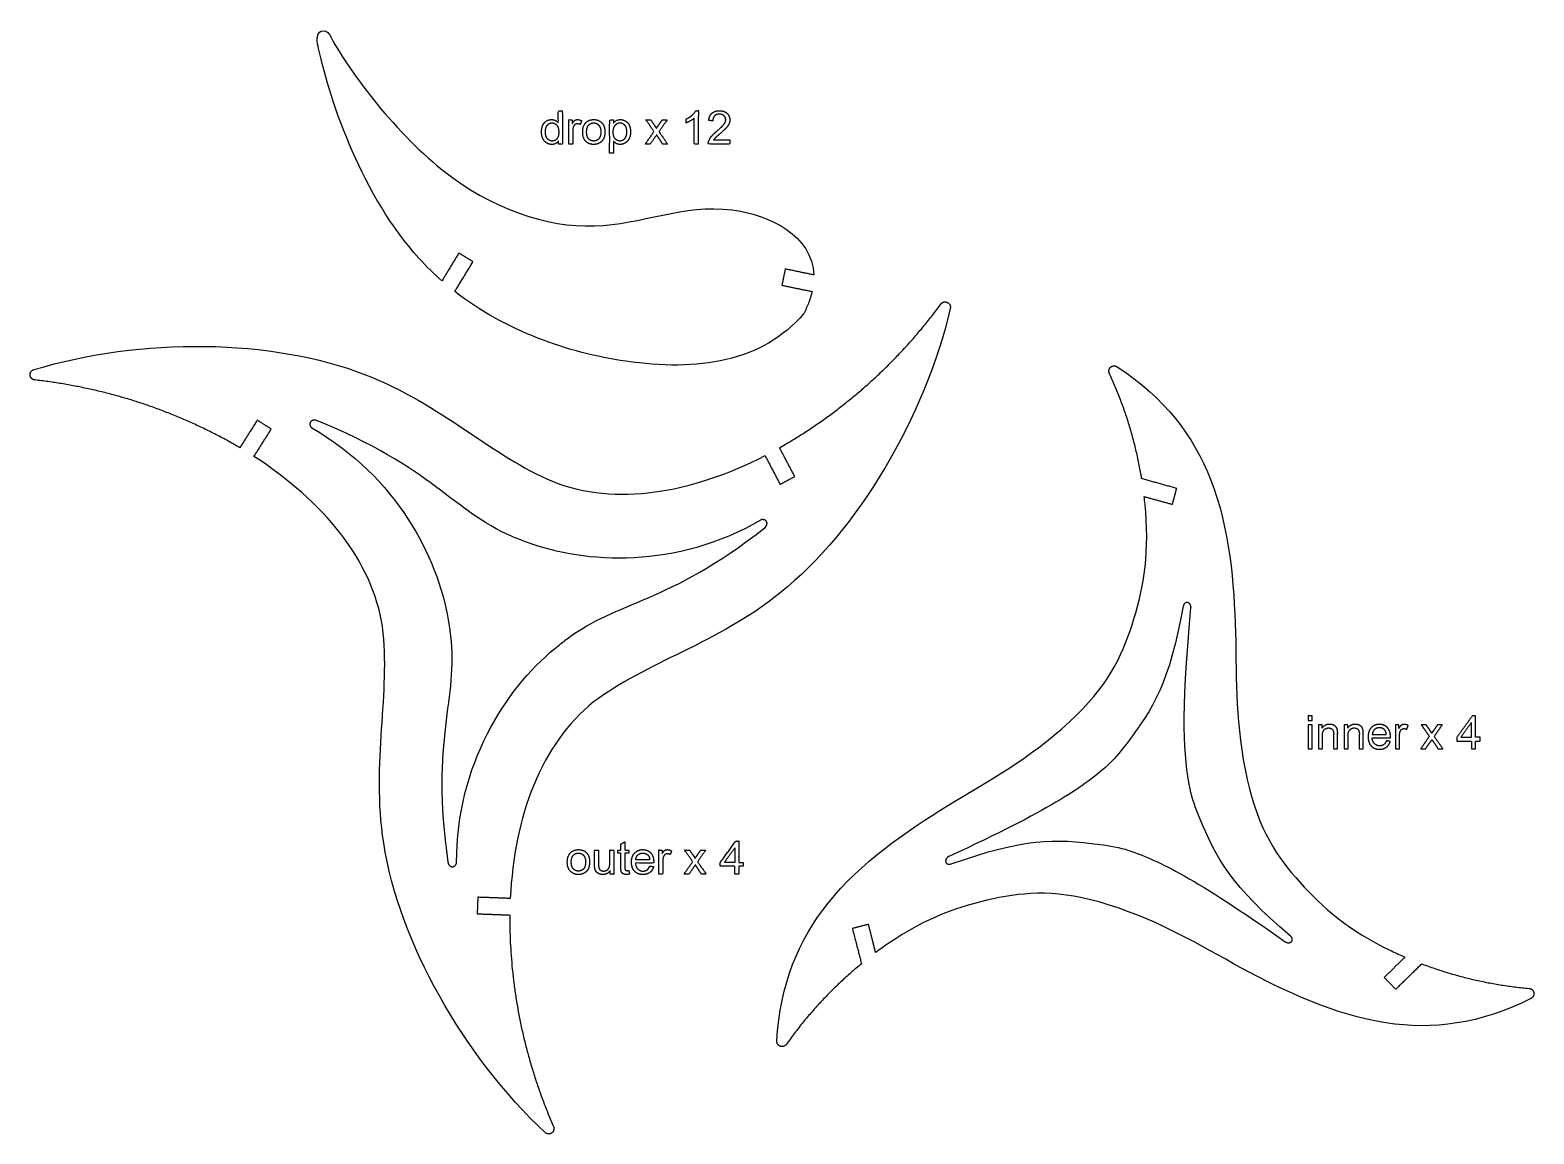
# Model space of a CAD drawing. Header units: millimetres. Extents: x 0.8 to 12.2, y 2.9 to 11.2.
import ezdxf

# ---------------------------------------------------------------- set-up
doc = ezdxf.new("R2010")
doc.units = ezdxf.units.MM
doc.header["$MEASUREMENT"] = 0
doc.layers.add('PARTS', color=1, linetype='Continuous')

msp = doc.modelspace()

# ---------------------------------------------------------------- linework, layer by layer
at = {"layer": 'PARTS', "color": 1}
for points, degree in [([(2.993, 11.107), (2.988, 11.131), (2.974, 11.178), (3.003, 11.256), (3.064, 11.235), (3.075, 11.213)], 3), ([(4.053, 9.56), (3.989, 9.455), (3.926, 9.35)], 2), ([(4.16, 9.495), (4.106, 9.528), (4.053, 9.56)], 2), ([(4.023, 9.27), (4.092, 9.382), (4.16, 9.495)], 2), ([(6.52, 9.44), (6.507, 9.378), (6.494, 9.317)], 2), ([(6.736, 9.395), (6.628, 9.417), (6.52, 9.44)], 2), ([(6.494, 9.317), (6.609, 9.293), (6.723, 9.27)], 2), ([(2.53, 8.297), (2.464, 8.193), (2.399, 8.089)], 2), ([(2.636, 8.23), (2.583, 8.264), (2.53, 8.297)], 2), ([(2.978, 8.294), (2.971, 8.297), (2.932, 8.312), (2.904, 8.271), (2.938, 8.241), (2.943, 8.238)], 5), ([(2.505, 8.023), (2.571, 8.127), (2.636, 8.23)], 2), ([(2.943, 8.238), (3.264, 8.054), (3.739, 7.562), (3.932, 7.028), (3.973, 6.789)], 3), ([(6.592, 7.871), (6.534, 7.98), (6.477, 8.089)], 2), ([(3.476, 6.734), (3.403, 7.235), (3.027, 7.687), (2.505, 8.023)], 3), ([(4.765, 7.833), (5.236, 7.646), (5.815, 7.746), (6.367, 8.029)], 3), ([(6.367, 8.029), (6.424, 7.921), (6.481, 7.812)], 2), ([(6.481, 7.812), (6.536, 7.842), (6.592, 7.871)], 2), ([(9.478, 7.781), (9.346, 7.818), (9.213, 7.855)], 2), ([(9.445, 7.661), (9.462, 7.721), (9.478, 7.781)], 2), ([(9.232, 7.72), (9.339, 7.69), (9.445, 7.661)], 2), ([(6.334, 7.542), (6.015, 7.356), (5.351, 7.191), (4.792, 7.291), (4.565, 7.375)], 3), ([(6.365, 7.484), (6.371, 7.489), (6.404, 7.515), (6.383, 7.56), (6.34, 7.546), (6.334, 7.542)], 5), ([(9.579, 5.51), (9.531, 5.762), (9.509, 6.037), (9.585, 6.879)], 3), ([(9.585, 6.879), (9.586, 6.884), (9.59, 6.931), (9.535, 6.942), (9.529, 6.897), (9.528, 6.891)], 5), ([(4.036, 4.953), (4.035, 5.323), (4.224, 5.981), (4.59, 6.415), (4.777, 6.57)], 3), ([(5.072, 6.167), (4.675, 5.853), (4.472, 5.301), (4.442, 4.682)], 3), ([(10.472, 6.063), (10.472, 6.046), (10.472, 6.028)], 2), ([(10.502, 6.063), (10.487, 6.063), (10.472, 6.063)], 2), ([(10.472, 6.028), (10.487, 6.028), (10.502, 6.028)], 2), ([(10.502, 6.028), (10.502, 6.046), (10.502, 6.063)], 2), ([(11.712, 6.063), (11.654, 5.982), (11.596, 5.901)], 2), ([(11.737, 6.063), (11.725, 6.063), (11.712, 6.063)], 2), ([(11.737, 5.901), (11.737, 5.982), (11.737, 6.063)], 2), ([(10.472, 5.995), (10.472, 5.904), (10.472, 5.813)], 2), ([(10.502, 5.995), (10.487, 5.995), (10.472, 5.995)], 2), ([(10.502, 5.813), (10.502, 5.904), (10.502, 5.995)], 2), ([(10.549, 5.995), (10.549, 5.904), (10.549, 5.813)], 2), ([(10.576, 5.995), (10.562, 5.995), (10.549, 5.995)], 2), ([(10.576, 5.969), (10.576, 5.982), (10.576, 5.995)], 2), ([(10.579, 5.813), (10.579, 5.862), (10.579, 5.911)], 2), ([(10.664, 5.923), (10.664, 5.868), (10.664, 5.813)], 2), ([(10.694, 5.813), (10.694, 5.869), (10.694, 5.924)], 2), ([(10.743, 5.995), (10.743, 5.904), (10.743, 5.813)], 2), ([(10.77, 5.995), (10.756, 5.995), (10.743, 5.995)], 2), ([(10.77, 5.969), (10.77, 5.982), (10.77, 5.995)], 2), ([(10.773, 5.813), (10.773, 5.862), (10.773, 5.911)], 2), ([(10.858, 5.923), (10.858, 5.868), (10.858, 5.813)], 2), ([(10.888, 5.813), (10.888, 5.869), (10.888, 5.924)], 2), ([(10.956, 5.922), (11.009, 5.922), (11.062, 5.922)], 2), ([(11.131, 5.995), (11.131, 5.904), (11.131, 5.813)], 2), ([(11.156, 5.995), (11.143, 5.995), (11.131, 5.995)], 2), ([(11.156, 5.966), (11.156, 5.981), (11.156, 5.995)], 2), ([(11.217, 5.961), (11.222, 5.975), (11.228, 5.989)], 2), ([(11.363, 5.995), (11.344, 5.995), (11.326, 5.995)], 2), ([(11.326, 5.995), (11.357, 5.951), (11.387, 5.907)], 2), ([(11.393, 5.951), (11.378, 5.973), (11.363, 5.995)], 2), ([(11.405, 5.932), (11.399, 5.942), (11.393, 5.951)], 2), ([(11.419, 5.952), (11.412, 5.942), (11.405, 5.932)], 2), ([(11.449, 5.995), (11.434, 5.973), (11.419, 5.952)], 2), ([(11.424, 5.907), (11.455, 5.951), (11.485, 5.995)], 2), ([(11.485, 5.995), (11.467, 5.995), (11.449, 5.995)], 2), ([(11.706, 6.013), (11.666, 5.957), (11.626, 5.901)], 2), ([(11.706, 5.901), (11.706, 5.957), (11.706, 6.013)], 2), ([(10.472, 5.813), (10.487, 5.813), (10.502, 5.813)], 2), ([(10.549, 5.813), (10.564, 5.813), (10.579, 5.813)], 2), ([(10.664, 5.813), (10.679, 5.813), (10.694, 5.813)], 2), ([(10.743, 5.813), (10.758, 5.813), (10.773, 5.813)], 2), ([(10.858, 5.813), (10.873, 5.813), (10.888, 5.813)], 2), ([(10.955, 5.896), (11.024, 5.896), (11.093, 5.896)], 2), ([(11.092, 5.869), (11.077, 5.871), (11.062, 5.874)], 2), ([(11.093, 5.896), (11.093, 5.901), (11.093, 5.905)], 2), ([(11.131, 5.813), (11.146, 5.813), (11.161, 5.813)], 2), ([(11.161, 5.813), (11.161, 5.86), (11.161, 5.908)], 2), ([(11.387, 5.907), (11.354, 5.86), (11.322, 5.813)], 2), ([(11.322, 5.813), (11.34, 5.813), (11.358, 5.813)], 2), ([(11.358, 5.813), (11.382, 5.848), (11.407, 5.882)], 2), ([(11.407, 5.882), (11.411, 5.876), (11.416, 5.869)], 2), ([(11.416, 5.869), (11.435, 5.841), (11.453, 5.813)], 2), ([(11.49, 5.813), (11.457, 5.86), (11.424, 5.907)], 2), ([(11.453, 5.813), (11.471, 5.813), (11.49, 5.813)], 2), ([(11.596, 5.901), (11.596, 5.887), (11.596, 5.872)], 2), ([(11.596, 5.872), (11.651, 5.872), (11.706, 5.872)], 2), ([(11.626, 5.901), (11.666, 5.901), (11.706, 5.901)], 2), ([(11.706, 5.872), (11.706, 5.843), (11.706, 5.813)], 2), ([(11.706, 5.813), (11.722, 5.813), (11.737, 5.813)], 2), ([(11.77, 5.901), (11.753, 5.901), (11.737, 5.901)], 2), ([(11.737, 5.813), (11.737, 5.843), (11.737, 5.872)], 2), ([(11.737, 5.872), (11.753, 5.872), (11.77, 5.872)], 2), ([(11.77, 5.872), (11.77, 5.887), (11.77, 5.901)], 2), ([(8.945, 5.678), (8.75, 5.51), (8.523, 5.354), (7.756, 4.999)], 3), ([(9.116, 5.045), (9.359, 4.96), (9.607, 4.841), (10.298, 4.355)], 3), ([(3.971, 4.956), (3.972, 4.948), (3.978, 4.907), (4.027, 4.903), (4.036, 4.947), (4.036, 4.953)], 5), ([(7.756, 4.999), (7.75, 4.997), (7.708, 4.977), (7.726, 4.923), (7.768, 4.941), (7.774, 4.943)], 5), ([(4.197, 4.691), (4.194, 4.629), (4.192, 4.566)], 2), ([(4.442, 4.682), (4.319, 4.687), (4.197, 4.691)], 2), ([(4.192, 4.566), (4.315, 4.562), (4.438, 4.557)], 2), ([(7.149, 4.486), (7.088, 4.471), (7.027, 4.455)], 2), ([(7.027, 4.455), (7.062, 4.322), (7.096, 4.188)], 2), ([(7.203, 4.273), (7.176, 4.38), (7.149, 4.486)], 2), ([(10.298, 4.355), (10.303, 4.351), (10.341, 4.325), (10.379, 4.366), (10.342, 4.394), (10.337, 4.398)], 5), ([(11.203, 4.239), (11.125, 4.162), (11.046, 4.085)], 2), ([(11.133, 3.996), (11.232, 4.092), (11.33, 4.188)], 2), ([(11.046, 4.085), (11.09, 4.04), (11.133, 3.996)], 2)]:
    msp.add_open_spline(points, degree=degree, dxfattribs=at)
for points, knots in [([(3.075, 11.213), (3.205, 10.962), (3.891, 10.025), (5.13, 9.619), (5.986, 10.055), (6.724, 9.692), (6.736, 9.395)], [23, 23, 23, 23, 24, 25, 26, 26.775937, 26.775937, 26.775937, 26.775937]), ([(3.926, 9.35), (3.865, 9.403), (3.362, 9.896), (3.084, 10.688), (2.993, 11.107)], [18.869255, 18.869255, 18.869255, 18.869255, 19, 20, 20, 20, 20]), ([(6.659, 9.102), (6.345, 8.735), (5.466, 8.605), (4.41, 8.968), (4.023, 9.27)], [27.476659, 27.476659, 27.476659, 27.476659, 28.476659, 29.277345, 29.277345, 29.277345, 29.277345]), ([(7.767, 9.142), (7.573, 8.316), (6.663, 6.775), (5.464, 6.467), (5.072, 6.167)], [-9.324178, -9.324178, -9.324178, -9.324178, -6.868686, -4.872254, -4.872254, -4.872254, -4.872254]), ([(0.842, 8.679), (1.654, 8.925), (3.443, 8.906), (4.309, 8.022), (4.765, 7.833)], [-15.419591, -15.419591, -15.419591, -15.419591, -12.964099, -10.967667, -10.967667, -10.967667, -10.967667]), ([(9.027, 8.701), (9.388, 8.466), (9.849, 7.853), (9.945, 6.647), (9.919, 5.997), (10.011, 5.58)], [-24.009903, -24.009903, -24.009903, -24.009903, -23.108209, -22.108209, -21.108209, -21.108209, -21.108209, -21.108209]), ([(4.565, 7.375), (4.526, 7.39), (4.021, 7.582), (3.852, 7.944), (2.978, 8.294)], [6.974314, 6.974314, 6.974314, 6.974314, 7.055112, 8.055112, 8.055112, 8.055112, 8.055112]), ([(8.668, 6.017), (8.957, 6.282), (9.166, 6.732), (9.277, 7.278), (9.237, 7.682), (9.232, 7.72)], [-8.318252, -8.318252, -8.318252, -8.318252, -7.318252, -6.318252, -6.215736, -6.215736, -6.215736, -6.215736]), ([(4.777, 6.57), (4.809, 6.596), (5.227, 6.937), (5.625, 6.902), (6.365, 7.484)], [3.955943, 3.955943, 3.955943, 3.955943, 4.036741, 5.036741, 5.036741, 5.036741, 5.036741]), ([(9.528, 6.891), (9.421, 6.314), (9.281, 6.079), (9, 5.726), (8.945, 5.678)], [6.0351837, 6.0351837, 6.0351837, 6.0351837, 6.7941492, 6.9515116, 6.9515116, 6.9515116, 6.9515116]), ([(4.705, 2.913), (4.086, 3.494), (3.207, 5.053), (3.541, 6.245), (3.476, 6.734)], [-21.515005, -21.515005, -21.515005, -21.515005, -19.059512, -17.06308, -17.06308, -17.06308, -17.06308]), ([(3.973, 6.789), (3.979, 6.748), (4.066, 6.215), (3.836, 5.888), (3.971, 4.956)], [0.937573, 0.937573, 0.937573, 0.937573, 1.018371, 2.018371, 2.018371, 2.018371, 2.018371]), ([(6.456, 3.605), (6.48, 4.035), (6.78, 4.741), (7.776, 5.426), (8.353, 5.729), (8.668, 6.017)], [-11.219945, -11.219945, -11.219945, -11.219945, -10.318252, -9.318252, -8.318252, -8.318252, -8.318252, -8.318252]), ([(10.011, 5.58), (10.096, 5.197), (10.381, 4.79), (10.798, 4.421), (11.168, 4.254), (11.203, 4.239)], [-21.108209, -21.108209, -21.108209, -21.108209, -20.108209, -19.108209, -19.005693, -19.005693, -19.005693, -19.005693]), ([(10.337, 4.398), (9.892, 4.778), (9.758, 5.018), (9.593, 5.437), (9.579, 5.51)], [3.5175918, 3.5175918, 3.5175918, 3.5175918, 4.2765574, 4.4339197, 4.4339197, 4.4339197, 4.4339197]), ([(7.774, 4.943), (8.326, 5.139), (8.601, 5.136), (9.046, 5.069), (9.116, 5.045)], [1, 1, 1, 1, 1.7589655, 1.9163279, 1.9163279, 1.9163279, 1.9163279]), ([(8.96, 4.635), (8.587, 4.753), (8.092, 4.71), (7.564, 4.533), (7.234, 4.296), (7.203, 4.273)], [-14.71323, -14.71323, -14.71323, -14.71323, -13.71323, -12.71323, -12.610715, -12.610715, -12.610715, -12.610715]), ([(12.155, 3.926), (11.771, 3.732), (11.01, 3.639), (9.918, 4.159), (9.368, 4.506), (8.96, 4.635)], [-17.614924, -17.614924, -17.614924, -17.614924, -16.71323, -15.71323, -14.71323, -14.71323, -14.71323, -14.71323])]:
    msp.add_open_spline(points, degree=3, knots=knots, dxfattribs=at)
at = {"layer": 'PARTS'}
for points, knots in [([(4.807, 10.384), (4.821, 10.384), (4.836, 10.384), (4.836, 10.509), (4.836, 10.634), (4.82, 10.634), (4.805, 10.634), (4.805, 10.589), (4.805, 10.544), (4.797, 10.555), (4.784, 10.562), (4.771, 10.569), (4.755, 10.569), (4.732, 10.569), (4.714, 10.558), (4.696, 10.546), (4.687, 10.524), (4.678, 10.502), (4.678, 10.475), (4.678, 10.448), (4.688, 10.426), (4.698, 10.405), (4.716, 10.393), (4.734, 10.381), (4.756, 10.381), (4.789, 10.381), (4.807, 10.409), (4.807, 10.397), (4.807, 10.384)], [-14, -14, -14, -13, -13, -12, -12, -11, -11, -10, -10, -9, -9, -8, -8, -7, -7, -6, -6, -5, -5, -4, -4, -3, -3, -2, -2, -1, -1, 0, 0, 0]), ([(4.884, 10.384), (4.899, 10.384), (4.914, 10.384), (4.914, 10.432), (4.914, 10.479), (4.914, 10.498), (4.919, 10.515), (4.923, 10.525), (4.931, 10.531), (4.938, 10.537), (4.948, 10.537), (4.959, 10.537), (4.97, 10.532), (4.976, 10.546), (4.981, 10.56), (4.965, 10.569), (4.949, 10.569), (4.938, 10.569), (4.929, 10.563), (4.92, 10.557), (4.91, 10.538), (4.91, 10.552), (4.91, 10.566), (4.897, 10.566), (4.884, 10.566), (4.884, 10.475), (4.884, 10.384)], [-13, -13, -13, -12, -12, -11, -11, -10, -10, -9, -9, -8, -8, -7, -7, -6, -6, -5, -5, -4, -4, -3, -3, -2, -2, -1, -1, 0, 0, 0]), ([(4.989, 10.475), (4.989, 10.43), (5.012, 10.406), (5.035, 10.381), (5.073, 10.381), (5.096, 10.381), (5.116, 10.392), (5.136, 10.403), (5.146, 10.423), (5.157, 10.443), (5.157, 10.478), (5.157, 10.521), (5.133, 10.545), (5.11, 10.569), (5.073, 10.569), (5.039, 10.569), (5.016, 10.549), (4.989, 10.525), (4.989, 10.475)], [-9, -9, -9, -8, -8, -7, -7, -6, -6, -5, -5, -4, -4, -3, -3, -2, -2, -1, -1, 0, 0, 0]), ([(5.193, 10.315), (5.208, 10.315), (5.223, 10.315), (5.223, 10.36), (5.223, 10.405), (5.231, 10.395), (5.244, 10.388), (5.256, 10.381), (5.271, 10.381), (5.292, 10.381), (5.311, 10.393), (5.331, 10.405), (5.341, 10.427), (5.351, 10.449), (5.351, 10.477), (5.351, 10.502), (5.342, 10.524), (5.333, 10.546), (5.315, 10.557), (5.297, 10.569), (5.274, 10.569), (5.257, 10.569), (5.244, 10.562), (5.232, 10.555), (5.222, 10.542), (5.222, 10.554), (5.222, 10.566), (5.207, 10.566), (5.193, 10.566), (5.193, 10.44), (5.193, 10.315)], [-15, -15, -15, -14, -14, -13, -13, -12, -12, -11, -11, -10, -10, -9, -9, -8, -8, -7, -7, -6, -6, -5, -5, -4, -4, -3, -3, -2, -2, -1, -1, 0, 0, 0]), ([(5.863, 10.384), (5.863, 10.51), (5.863, 10.636), (5.853, 10.636), (5.843, 10.636), (5.835, 10.62), (5.816, 10.602), (5.796, 10.585), (5.77, 10.573), (5.77, 10.558), (5.77, 10.543), (5.785, 10.549), (5.803, 10.559), (5.821, 10.57), (5.832, 10.58), (5.832, 10.482), (5.832, 10.384), (5.848, 10.384), (5.863, 10.384)], [-9, -9, -9, -8, -8, -7, -7, -6, -6, -5, -5, -4, -4, -3, -3, -2, -2, -1, -1, 0, 0, 0]), ([(6.101, 10.415), (6.039, 10.415), (5.978, 10.415), (5.983, 10.423), (5.992, 10.431), (6, 10.44), (6.028, 10.463), (6.06, 10.491), (6.074, 10.507), (6.088, 10.523), (6.095, 10.537), (6.101, 10.552), (6.101, 10.567), (6.101, 10.596), (6.08, 10.616), (6.059, 10.636), (6.023, 10.636), (5.987, 10.636), (5.966, 10.617), (5.945, 10.599), (5.942, 10.563), (5.957, 10.561), (5.972, 10.559), (5.972, 10.583), (5.986, 10.597), (5.999, 10.61), (6.022, 10.61), (6.044, 10.61), (6.057, 10.598), (6.07, 10.586), (6.07, 10.568), (6.07, 10.55), (6.055, 10.531), (6.039, 10.512), (5.999, 10.478), (5.974, 10.456), (5.96, 10.44), (5.947, 10.423), (5.941, 10.406), (5.937, 10.396), (5.937, 10.384), (6.019, 10.384), (6.101, 10.384), (6.101, 10.4), (6.101, 10.415)], [-22, -22, -22, -21, -21, -20, -20, -19, -19, -18, -18, -17, -17, -16, -16, -15, -15, -14, -14, -13, -13, -12, -12, -11, -11, -10, -10, -9, -9, -8, -8, -7, -7, -6, -6, -5, -5, -4, -4, -3, -3, -2, -2, -1, -1, 0, 0, 0]), ([(4.708, 10.475), (4.708, 10.441), (4.723, 10.424), (4.738, 10.407), (4.759, 10.407), (4.779, 10.407), (4.794, 10.423), (4.808, 10.44), (4.808, 10.473), (4.808, 10.509), (4.794, 10.526), (4.779, 10.544), (4.757, 10.544), (4.736, 10.544), (4.722, 10.527), (4.708, 10.511), (4.708, 10.475)], [0, 0, 0, 1, 1, 2, 2, 3, 3, 4, 4, 5, 5, 6, 6, 7, 7, 8, 8, 8]), ([(5.019, 10.475), (5.019, 10.441), (5.034, 10.424), (5.049, 10.407), (5.073, 10.407), (5.096, 10.407), (5.111, 10.424), (5.126, 10.441), (5.126, 10.476), (5.126, 10.509), (5.111, 10.526), (5.096, 10.544), (5.073, 10.544), (5.049, 10.544), (5.034, 10.527), (5.019, 10.51), (5.019, 10.475)], [0, 0, 0, 1, 1, 2, 2, 3, 3, 4, 4, 5, 5, 6, 6, 7, 7, 8, 8, 8]), ([(5.22, 10.475), (5.22, 10.44), (5.235, 10.424), (5.249, 10.407), (5.27, 10.407), (5.291, 10.407), (5.305, 10.424), (5.32, 10.441), (5.32, 10.477), (5.32, 10.511), (5.306, 10.528), (5.291, 10.545), (5.271, 10.545), (5.251, 10.545), (5.236, 10.527), (5.22, 10.509), (5.22, 10.475)], [0, 0, 0, 1, 1, 2, 2, 3, 3, 4, 4, 5, 5, 6, 6, 7, 7, 8, 8, 8]), ([(5.463, 10.384), (5.481, 10.384), (5.499, 10.384), (5.524, 10.419), (5.548, 10.454), (5.553, 10.447), (5.557, 10.44), (5.576, 10.412), (5.594, 10.384), (5.613, 10.384), (5.631, 10.384), (5.598, 10.431), (5.565, 10.478), (5.596, 10.522), (5.627, 10.566), (5.608, 10.566), (5.59, 10.566), (5.575, 10.545), (5.56, 10.523), (5.554, 10.514), (5.546, 10.503), (5.541, 10.51), (5.534, 10.522), (5.519, 10.544), (5.504, 10.566), (5.486, 10.566), (5.467, 10.566), (5.498, 10.522), (5.529, 10.479), (5.496, 10.431), (5.463, 10.384)], [-15, -15, -15, -14, -14, -13, -13, -12, -12, -11, -11, -10, -10, -9, -9, -8, -8, -7, -7, -6, -6, -5, -5, -4, -4, -3, -3, -2, -2, -1, -1, 0, 0, 0]), ([(6.14, 4.866), (6.155, 4.866), (6.17, 4.866), (6.17, 4.896), (6.17, 4.925), (6.187, 4.925), (6.203, 4.925), (6.203, 4.94), (6.203, 4.954), (6.187, 4.954), (6.17, 4.954), (6.17, 5.035), (6.17, 5.116), (6.158, 5.116), (6.146, 5.116), (6.088, 5.035), (6.029, 4.954), (6.029, 4.94), (6.029, 4.925), (6.084, 4.925), (6.14, 4.925), (6.14, 4.896), (6.14, 4.866)], [-11, -11, -11, -10, -10, -9, -9, -8, -8, -7, -7, -6, -6, -5, -5, -4, -4, -3, -3, -2, -2, -1, -1, 0, 0, 0]), ([(4.873, 4.957), (4.873, 4.912), (4.896, 4.888), (4.92, 4.863), (4.957, 4.863), (4.981, 4.863), (5.001, 4.874), (5.021, 4.885), (5.031, 4.905), (5.041, 4.925), (5.041, 4.96), (5.041, 5.003), (5.018, 5.027), (4.994, 5.051), (4.957, 5.051), (4.924, 5.051), (4.901, 5.031), (4.873, 5.007), (4.873, 4.957)], [-9, -9, -9, -8, -8, -7, -7, -6, -6, -5, -5, -4, -4, -3, -3, -2, -2, -1, -1, 0, 0, 0]), ([(4.903, 4.957), (4.903, 4.923), (4.919, 4.906), (4.934, 4.889), (4.957, 4.889), (4.98, 4.889), (4.996, 4.906), (5.011, 4.923), (5.011, 4.958), (5.011, 4.991), (4.996, 5.008), (4.98, 5.025), (4.957, 5.025), (4.934, 5.025), (4.919, 5.009), (4.903, 4.992), (4.903, 4.957)], [0, 0, 0, 1, 1, 2, 2, 3, 3, 4, 4, 5, 5, 6, 6, 7, 7, 8, 8, 8]), ([(5.197, 4.866), (5.211, 4.866), (5.225, 4.866), (5.225, 4.957), (5.225, 5.048), (5.209, 5.048), (5.194, 5.048), (5.194, 5), (5.194, 4.951), (5.194, 4.928), (5.189, 4.915), (5.184, 4.903), (5.172, 4.896), (5.16, 4.889), (5.147, 4.889), (5.133, 4.889), (5.124, 4.896), (5.114, 4.903), (5.111, 4.915), (5.109, 4.923), (5.109, 4.948), (5.109, 4.998), (5.109, 5.048), (5.094, 5.048), (5.079, 5.048), (5.079, 4.992), (5.079, 4.936), (5.079, 4.917), (5.081, 4.908), (5.084, 4.894), (5.09, 4.885), (5.097, 4.876), (5.111, 4.869), (5.125, 4.863), (5.14, 4.863), (5.176, 4.863), (5.197, 4.893), (5.197, 4.88), (5.197, 4.866)], [-19, -19, -19, -18, -18, -17, -17, -16, -16, -15, -15, -14, -14, -13, -13, -12, -12, -11, -11, -10, -10, -9, -9, -8, -8, -7, -7, -6, -6, -5, -5, -4, -4, -3, -3, -2, -2, -1, -1, 0, 0, 0]), ([(5.338, 4.893), (5.33, 4.892), (5.325, 4.892), (5.318, 4.892), (5.315, 4.894), (5.311, 4.897), (5.31, 4.9), (5.308, 4.904), (5.308, 4.917), (5.308, 4.971), (5.308, 5.024), (5.323, 5.024), (5.338, 5.024), (5.338, 5.036), (5.338, 5.048), (5.323, 5.048), (5.308, 5.048), (5.308, 5.08), (5.308, 5.111), (5.293, 5.102), (5.278, 5.093), (5.278, 5.071), (5.278, 5.048), (5.266, 5.048), (5.255, 5.048), (5.255, 5.036), (5.255, 5.024), (5.266, 5.024), (5.278, 5.024), (5.278, 4.972), (5.278, 4.919), (5.278, 4.891), (5.281, 4.883), (5.285, 4.874), (5.294, 4.869), (5.303, 4.863), (5.32, 4.863), (5.33, 4.863), (5.343, 4.866), (5.341, 4.88), (5.338, 4.893)], [-20, -20, -20, -19, -19, -18, -18, -17, -17, -16, -16, -15, -15, -14, -14, -13, -13, -12, -12, -11, -11, -10, -10, -9, -9, -8, -8, -7, -7, -6, -6, -5, -5, -4, -4, -3, -3, -2, -2, -1, -1, 0, 0, 0]), ([(5.496, 4.927), (5.488, 4.907), (5.476, 4.898), (5.463, 4.889), (5.446, 4.889), (5.422, 4.889), (5.406, 4.905), (5.39, 4.92), (5.388, 4.95), (5.457, 4.95), (5.526, 4.95), (5.526, 4.955), (5.526, 4.958), (5.526, 5.002), (5.503, 5.027), (5.48, 5.051), (5.443, 5.051), (5.405, 5.051), (5.382, 5.026), (5.358, 5.001), (5.358, 4.956), (5.358, 4.912), (5.381, 4.888), (5.405, 4.863), (5.445, 4.863), (5.477, 4.863), (5.497, 4.879), (5.518, 4.894), (5.525, 4.922), (5.51, 4.925), (5.496, 4.927)], [-15, -15, -15, -14, -14, -13, -13, -12, -12, -11, -11, -10, -10, -9, -9, -8, -8, -7, -7, -6, -6, -5, -5, -4, -4, -3, -3, -2, -2, -1, -1, 0, 0, 0]), ([(5.39, 4.975), (5.443, 4.975), (5.496, 4.975), (5.494, 4.997), (5.484, 5.008), (5.468, 5.025), (5.444, 5.025), (5.422, 5.025), (5.407, 5.012), (5.391, 4.998), (5.39, 4.975)], [0, 0, 0, 1, 1, 2, 2, 3, 3, 4, 4, 5, 5, 5]), ([(5.564, 4.866), (5.579, 4.866), (5.594, 4.866), (5.594, 4.914), (5.594, 4.961), (5.594, 4.98), (5.599, 4.997), (5.603, 5.007), (5.611, 5.013), (5.618, 5.019), (5.628, 5.019), (5.639, 5.019), (5.65, 5.014), (5.656, 5.028), (5.661, 5.042), (5.645, 5.051), (5.629, 5.051), (5.618, 5.051), (5.609, 5.045), (5.6, 5.039), (5.59, 5.02), (5.59, 5.034), (5.59, 5.048), (5.577, 5.048), (5.564, 5.048), (5.564, 4.957), (5.564, 4.866)], [-13, -13, -13, -12, -12, -11, -11, -10, -10, -9, -9, -8, -8, -7, -7, -6, -6, -5, -5, -4, -4, -3, -3, -2, -2, -1, -1, 0, 0, 0]), ([(5.755, 4.866), (5.773, 4.866), (5.792, 4.866), (5.816, 4.901), (5.84, 4.936), (5.845, 4.929), (5.85, 4.922), (5.868, 4.894), (5.887, 4.866), (5.905, 4.866), (5.923, 4.866), (5.89, 4.913), (5.857, 4.96), (5.888, 5.004), (5.919, 5.048), (5.901, 5.048), (5.882, 5.048), (5.867, 5.027), (5.852, 5.005), (5.846, 4.996), (5.838, 4.985), (5.834, 4.992), (5.827, 5.004), (5.811, 5.026), (5.796, 5.048), (5.778, 5.048), (5.759, 5.048), (5.79, 5.004), (5.821, 4.96), (5.788, 4.913), (5.755, 4.866)], [-15, -15, -15, -14, -14, -13, -13, -12, -12, -11, -11, -10, -10, -9, -9, -8, -8, -7, -7, -6, -6, -5, -5, -4, -4, -3, -3, -2, -2, -1, -1, 0, 0, 0]), ([(6.14, 4.954), (6.14, 5.01), (6.14, 5.066), (6.1, 5.01), (6.06, 4.954), (6.1, 4.954), (6.14, 4.954)], [0, 0, 0, 1, 1, 2, 2, 3, 3, 3])]:
    msp.add_open_spline(points, degree=2, knots=knots, dxfattribs=at)
at = {"layer": 'PARTS', "color": 1}
for points, weights in [([(6.723, 9.27), (6.702, 9.182), (6.659, 9.102)], [1, 0.991930739609, 1]), ([(6.477, 8.089), (7.202, 8.502), (7.696, 9.175)], [1, 0.978138705756, 1]), ([(7.696, 9.175), (7.715, 9.201), (7.745, 9.187)], [1, 0.774431424571, 1]), ([(7.745, 9.187), (7.774, 9.174), (7.767, 9.142)], [1, 0.774431424496, 1]), ([(0.813, 8.637), (0.81, 8.669), (0.842, 8.679)], [1, 0.774431424533, 1]), ([(0.849, 8.601), (0.816, 8.604), (0.813, 8.637)], [1, 0.774431424491, 1]), ([(8.969, 8.65), (8.956, 8.678), (8.979, 8.698)], [1, 0.796786788344, 1]), ([(9.213, 7.855), (9.146, 8.27), (8.969, 8.65)], [1, 0.990551283325, 1]), ([(8.979, 8.698), (9.002, 8.718), (9.027, 8.701)], [1, 0.796786788345, 1]), ([(2.399, 8.089), (1.678, 8.509), (0.849, 8.601)], [1, 0.978138705923, 1]), ([(10.633, 5.998), (10.596, 6), (10.576, 5.969)], [1, 0.870689288802, 1]), ([(10.579, 5.911), (10.576, 5.938), (10.593, 5.958)], [1, 0.916338484778, 1]), ([(10.593, 5.958), (10.607, 5.971), (10.627, 5.971)], [1, 0.931492223031, 1]), ([(10.627, 5.971), (10.638, 5.971), (10.648, 5.965)], [1, 0.96164906666, 1]), ([(10.663, 5.992), (10.649, 5.998), (10.633, 5.998)], [1, 0.978845497244, 1]), ([(10.648, 5.965), (10.657, 5.96), (10.66, 5.95)], [1, 0.943577510273, 1]), ([(10.66, 5.95), (10.665, 5.937), (10.664, 5.923)], [1, 0.985424616835, 1]), ([(10.683, 5.977), (10.675, 5.987), (10.663, 5.992)], [1, 0.962349562163, 1]), ([(10.693, 5.954), (10.69, 5.966), (10.683, 5.977)], [1, 0.978432220286, 1]), ([(10.694, 5.924), (10.695, 5.939), (10.693, 5.954)], [1, 0.996461549879, 1]), ([(10.827, 5.998), (10.79, 6), (10.77, 5.969)], [1, 0.870689288802, 1]), ([(10.773, 5.911), (10.77, 5.938), (10.787, 5.958)], [1, 0.916338484778, 1]), ([(10.787, 5.958), (10.801, 5.971), (10.821, 5.971)], [1, 0.931492223031, 1]), ([(10.821, 5.971), (10.832, 5.971), (10.842, 5.965)], [1, 0.96164906666, 1]), ([(10.857, 5.992), (10.842, 5.998), (10.827, 5.998)], [1, 0.978845497244, 1]), ([(10.842, 5.965), (10.851, 5.96), (10.854, 5.95)], [1, 0.943577510273, 1]), ([(10.854, 5.95), (10.859, 5.937), (10.858, 5.923)], [1, 0.985424616835, 1]), ([(10.877, 5.977), (10.869, 5.987), (10.857, 5.992)], [1, 0.962349562163, 1]), ([(10.886, 5.954), (10.884, 5.966), (10.877, 5.977)], [1, 0.978432220286, 1]), ([(10.888, 5.924), (10.889, 5.939), (10.886, 5.954)], [1, 0.996461549879, 1]), ([(10.948, 5.973), (10.922, 5.943), (10.925, 5.903)], [1, 0.925993687787, 1]), ([(11.01, 5.998), (10.973, 5.999), (10.948, 5.973)], [1, 0.911786884377, 1]), ([(10.973, 5.959), (10.957, 5.944), (10.956, 5.922)], [1, 0.922082758906, 1]), ([(11.01, 5.972), (10.989, 5.973), (10.973, 5.959)], [1, 0.929228890622, 1]), ([(11.07, 5.974), (11.045, 5.999), (11.01, 5.998)], [1, 0.911757064824, 1]), ([(11.05, 5.955), (11.034, 5.973), (11.01, 5.972)], [1, 0.905862467905, 1]), ([(11.062, 5.922), (11.062, 5.941), (11.05, 5.955)], [1, 0.94951112226, 1]), ([(11.093, 5.905), (11.095, 5.944), (11.07, 5.974)], [1, 0.92599698179, 1]), ([(11.176, 5.992), (11.163, 5.981), (11.156, 5.966)], [1, 0.97679825727, 1]), ([(11.161, 5.908), (11.161, 5.926), (11.166, 5.943)], [1, 0.988655375323, 1]), ([(11.166, 5.943), (11.169, 5.954), (11.177, 5.96)], [1, 0.951944299683, 1]), ([(11.196, 5.998), (11.185, 5.998), (11.176, 5.992)], [1, 0.953365708371, 1]), ([(11.177, 5.96), (11.185, 5.966), (11.195, 5.966)], [1, 0.943654566533, 1]), ([(11.195, 5.966), (11.206, 5.966), (11.217, 5.961)], [1, 0.972753024538, 1]), ([(11.228, 5.989), (11.213, 5.998), (11.196, 5.998)], [1, 0.966648588531, 1]), ([(10.925, 5.903), (10.922, 5.864), (10.948, 5.834)], [1, 0.923682296572, 1]), ([(10.948, 5.834), (10.974, 5.808), (11.012, 5.81)], [1, 0.914829046638, 1]), ([(10.973, 5.852), (10.955, 5.871), (10.955, 5.896)], [1, 0.930989087092, 1]), ([(11.012, 5.836), (10.989, 5.835), (10.973, 5.852)], [1, 0.919785199803, 1]), ([(11.042, 5.845), (11.029, 5.835), (11.012, 5.836)], [1, 0.94931251879, 1]), ([(11.012, 5.81), (11.04, 5.809), (11.064, 5.826)], [1, 0.946021042457, 1]), ([(11.062, 5.874), (11.057, 5.856), (11.042, 5.845)], [1, 0.95644159948, 1]), ([(11.064, 5.826), (11.085, 5.843), (11.092, 5.869)], [1, 0.94347072455, 1]), ([(4.438, 4.557), (4.434, 3.722), (4.769, 2.958)], [1, 0.978138705832, 1]), ([(7.096, 4.188), (6.771, 3.923), (6.529, 3.58)], [1, 0.990551283325, 1]), ([(11.33, 4.188), (11.722, 4.039), (12.14, 4.002)], [1, 0.990551283325, 1]), ([(12.14, 4.002), (12.171, 4), (12.177, 3.97)], [1, 0.796786788344, 1]), ([(12.177, 3.97), (12.182, 3.94), (12.155, 3.926)], [1, 0.796786788344, 1]), ([(6.483, 3.565), (6.455, 3.574), (6.456, 3.605)], [1, 0.796786788344, 1]), ([(6.529, 3.58), (6.512, 3.555), (6.483, 3.565)], [1, 0.796786788345, 1]), ([(4.769, 2.958), (4.782, 2.929), (4.756, 2.91)], [1, 0.77443142451, 1]), ([(4.756, 2.91), (4.729, 2.891), (4.705, 2.913)], [1, 0.774431424544, 1])]:
    msp.add_rational_spline(points, weights, degree=2, dxfattribs=at)

doc.saveas('drawing.dxf')
